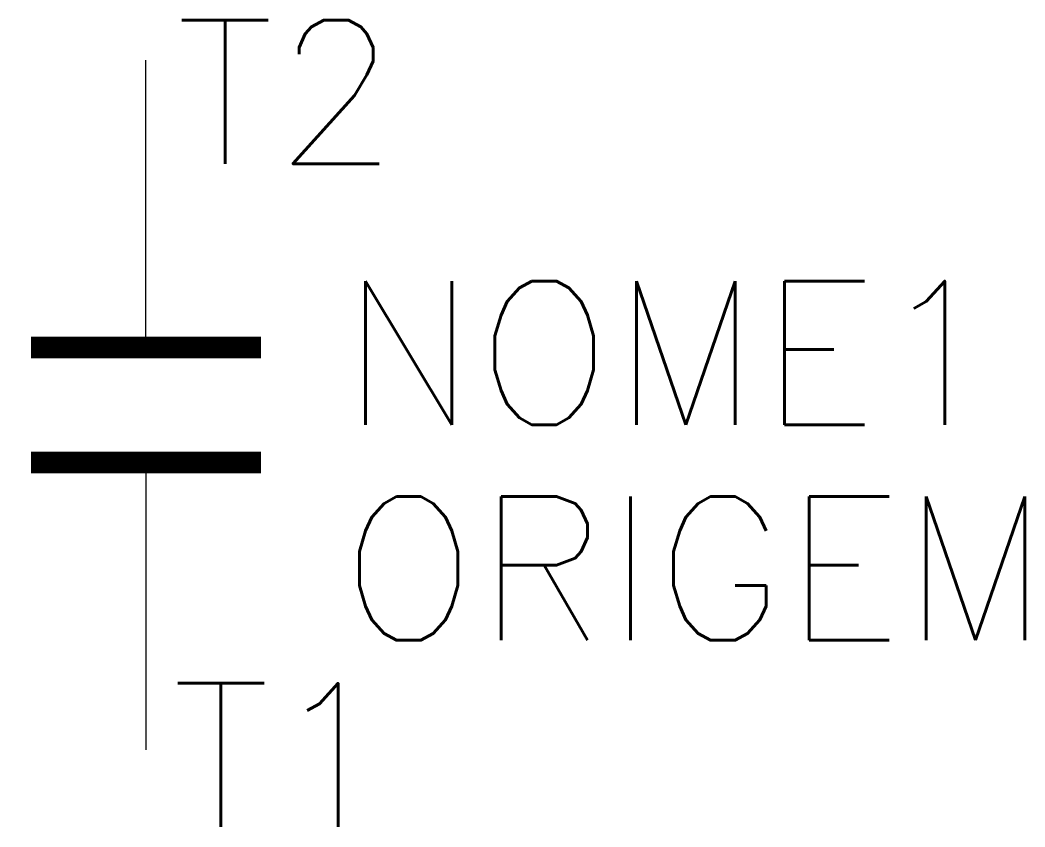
# Model space of a CAD drawing. Extents: x 188.3 to 202.2, y 169.9 to 181.2.
import ezdxf
from ezdxf.enums import TextEntityAlignment as Align

# ---------------------------------------------------------------- set-up
doc = ezdxf.new("R2010")
doc.units = 0
doc.header["$MEASUREMENT"] = 0
doc.layers.get('0').update_dxf_attribs({"linetype": 'CONTINUOUS'})
doc.styles.add('ROMANS', font='romans')

msp = doc.modelspace()

# ---------------------------------------------------------------- linework, layer by layer
for p, q in [((190, 176.6), (190, 180.6)), ((190, 175), (190, 171))]:
    msp.add_line(p, q)
at = {"color": 0}
msp.add_line((190, 175), (190, 171), dxfattribs=at)
at = {"color": 5, "const_width": 0.3}
for points in [[(191.6, 176.6), (188.4, 176.6)], [(191.6, 175), (188.4, 175)]]:
    msp.add_lwpolyline(points, dxfattribs=at)

# ---------------------------------------------------------------- texts
at = {"color": 7, "lineweight": -3, "style": 'ROMANS'}
msp.add_attdef('T2', text='', height=2, dxfattribs=at).set_placement((193.502, 180.157), align=Align.MIDDLE_RIGHT)
for tag, text, p in [('NOME1', '', (192.712, 176.525)), ('ORIGEM', 'ORIGEM', (192.712, 173.525)), ('T1', '', (190.358, 170.928))]:
    msp.add_attdef(tag, text=text, height=2, dxfattribs=at).set_placement(p, align=Align.MIDDLE_LEFT)

doc.saveas('drawing.dxf')
